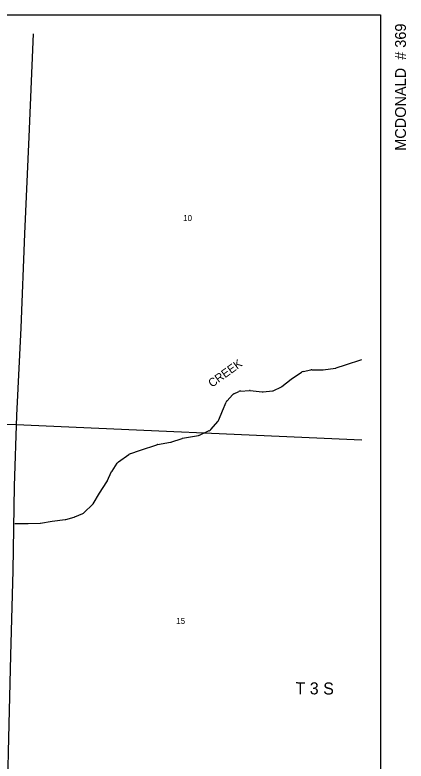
# Model space of a CAD drawing. Extents: x -181.45 to -176.97, y 90.04 to 93.99.
# Drawn here: x -178.487 to -177.508, y 92.121 to 93.987 of the extents above; entities that cross this region are included whole.
import ezdxf

# ---------------------------------------------------------------- set-up
doc = ezdxf.new("R2010")
doc.units = 0
for name, color, linetype in [('PL City Local Roads', 7, 'Continuous'), ('PL City Map Border', 7, 'Continuous'), ('PL City Range and TWP Numbers', 7, 'Continuous'), ('PL City River and Creek Text', 7, 'Continuous'), ('PL City Rivers', 7, 'Continuous'), ('PL City Section Lines', 7, 'Continuous')]:
    doc.layers.add(name, color=color, linetype=linetype)

msp = doc.modelspace()

# ---------------------------------------------------------------- linework, layer by layer
at = {"layer": 'PL City Local Roads'}
for points in [[(-178.4409, 93.9394), (-178.4524, 93.6819), (-178.4631, 93.4391), (-178.472, 93.2045), (-178.4826, 92.9855), (-178.4885, 92.8081), (-178.4924, 92.5973), (-178.4979, 92.3849), (-178.5036, 92.1445), (-178.5068, 91.9842), (-178.5129, 91.7734), (-178.5213, 91.5537), (-178.5299, 91.3149), (-178.5355, 91.048), (-178.5434, 90.7971), (-178.55, 90.6039), (-178.5574, 90.4482)], [(-178.4834, 92.9622), (-178.6783, 92.9682), (-179.0523, 92.9817), (-179.4786, 92.9955)]]:
    msp.add_lwpolyline(points, dxfattribs=at)
at = {"layer": 'PL City Map Border'}
msp.add_lwpolyline([(-181.4543, 90.1042), (-181.4543, 93.9868), (-177.5718, 93.9868), (-177.5718, 90.1042), (-181.4543, 90.1042)], dxfattribs=at)
at = {"layer": 'PL City Rivers'}
for points in [[(-177.683, 93.1041), (-177.6597, 93.1117), (-177.6191, 93.1248)], [(-177.7154, 93.0994), (-177.6849, 93.1037)], [(-177.8188, 93.0575), (-177.7955, 93.0758), (-177.7698, 93.0936)], [(-177.7656, 93.0954), (-177.7464, 93.0993)], [(-177.744, 93.0996), (-177.7171, 93.0993)], [(-177.9391, 93.0393), (-177.9268, 93.0453)], [(-177.9224, 93.0464), (-177.8999, 93.0476)], [(-177.898, 93.0476), (-177.868, 93.0443)], [(-177.8655, 93.0443), (-177.8427, 93.0469)], [(-177.8393, 93.0478), (-177.8211, 93.056)], [(-177.9559, 93.0222), (-177.9424, 93.0368)], [(-177.9764, 92.9741), (-177.9672, 92.9965), (-177.958, 93.0188)], [(-177.9967, 92.9501), (-177.9784, 92.9709)], [(-178.0671, 92.9281), (-178.0273, 92.9353)], [(-178.0246, 92.9362), (-178.0005, 92.9473)], [(-178.1301, 92.9125), (-178.0977, 92.9184)], [(-178.0963, 92.9187), (-178.0686, 92.9277)], [(-178.1989, 92.8893), (-178.1729, 92.8982), (-178.1317, 92.9121)], [(-178.2279, 92.8693), (-178.2018, 92.8878)], [(-178.2439, 92.8462), (-178.2309, 92.8662)], [(-178.2556, 92.8206), (-178.2448, 92.8447)], [(-178.2913, 92.7646), (-178.2756, 92.7907), (-178.2565, 92.8189)], [(-178.3133, 92.7425), (-178.2931, 92.7624)], [(-178.3594, 92.7254), (-178.3382, 92.7312)], [(-178.3368, 92.7317), (-178.3169, 92.7401)], [(-178.485, 92.7151), (-178.4537, 92.7148), (-178.4237, 92.7161)], [(-178.4225, 92.7162), (-178.394, 92.7207), (-178.3609, 92.7251)]]:
    msp.add_lwpolyline(points, dxfattribs=at)
for centre, major_axis, ratio, start_param, end_param in [((-177.6865, 93.1149), (0.0016, -0.0113), 0.996632, 0, 0.172998), ((-177.7633, 93.0842), (-0.00645, 0.00937), 0.999154, 5.879377, 6.283185), ((-177.7442, 93.0882), (-0.0023, 0.0112), 0.99682, 6.071908, 6.283185), ((-177.717, 93.1107), (-0.0001, -0.0114), 0.99635, 0, 0.149021), ((-177.9219, 93.0351), (-0.005, 0.0102), 0.99813, 5.881654, 6.283185), ((-177.8993, 93.0363), (-0.0006, 0.0114), 0.99635, 6.120953, 6.283185), ((-177.844, 93.0582), (0.0013, -0.0113), 0.996516, 0, 0.308283), ((-177.8258, 93.0664), (0.0046, -0.0104), 0.997927, 0, 0.24243), ((-177.9341, 93.0291), (-0.00775, -0.00832), 0.999161, 4.342968, 4.712389), ((-177.8668, 93.0556), (-0.0012, -0.0113), 0.996269, 0, 0.224223), ((-177.9476, 93.0145), (-0.0043, -0.0105), 0.996939, 4.355217, 4.712389), ((-177.9869, 92.9785), (0.00755, 0.00851), 0.998967, 4.712389, 5.045838), ((-178.0293, 92.9465), (0.002, -0.0112), 0.99667, 0, 0.250033), ((-178.0052, 92.9576), (0.0047, -0.0104), 0.997982, 0, 0.416961), ((-178.0997, 92.9296), (0.002, -0.0112), 0.996635, 0, 0.133633), ((-178.0651, 92.9169), (-0.0035, 0.0108), 0.99727, 6.15132, 6.283185), ((-178.1281, 92.9013), (-0.0036, 0.0108), 0.99732, 6.13805, 6.283185), ((-178.1952, 92.8785), (-0.00655, 0.0093), 0.999348, 5.996849, 6.283185), ((-178.2214, 92.86), (-0.00626, -0.0095), 0.997805, 4.338433, 4.712389), ((-178.2345, 92.84), (-0.0047, -0.0104), 0.996872, 4.553541, 4.712389), ((-178.2659, 92.8253), (0.00642, 0.00939), 0.997894, 4.712389, 4.887896), ((-178.301, 92.7705), (0.00814, 0.00794), 0.999348, 4.712389, 4.966006), ((-178.3412, 92.7422), (0.003, -0.011), 0.996954, 0, 0.12668), ((-178.3212, 92.7506), (0.0044, -0.0105), 0.997727, 0, 0.38063), ((-178.4849, 92.7265), (-0.002, -0.0112), 0.995845, 0, 0.165294), ((-178.4242, 92.7274), (0.0005, -0.0114), 0.996019, 0, 0.112664), ((-178.3624, 92.7364), (0.0015, -0.0113), 0.99633, 0, 0.136514)]:
    msp.add_ellipse(centre, major_axis=major_axis, ratio=ratio, start_param=start_param, end_param=end_param, dxfattribs=at)
at = {"layer": 'PL City Section Lines'}
msp.add_line((-177.6191, 92.9238), (-178.4834, 92.9622), dxfattribs=at)

# ---------------------------------------------------------------- texts
at = {"layer": 'PL City Map Border'}
msp.add_text('MCDONALD  # 369', height=0.0271, rotation=90, dxfattribs=at).set_placement((-177.5084, 93.647))
at = {"layer": 'PL City Range and TWP Numbers'}
msp.add_text('T 3 S', height=0.0301, rotation=359.4216, dxfattribs=at).set_placement((-177.785, 92.2883))
at = {"layer": 'PL City River and Creek Text'}
msp.add_text('CREEK', height=0.0208, rotation=35.8021, dxfattribs=at).set_placement((-177.9937, 93.0544))
at = {"layer": 'PL City Section Lines'}
for s, rotation, p in [('10', 359.4267, (-178.0661, 93.4715)), ('15', 359.4281, (-178.0833, 92.4642))]:
    msp.add_text(s, height=0.015, rotation=rotation, dxfattribs=at).set_placement(p)

doc.saveas('drawing.dxf')
